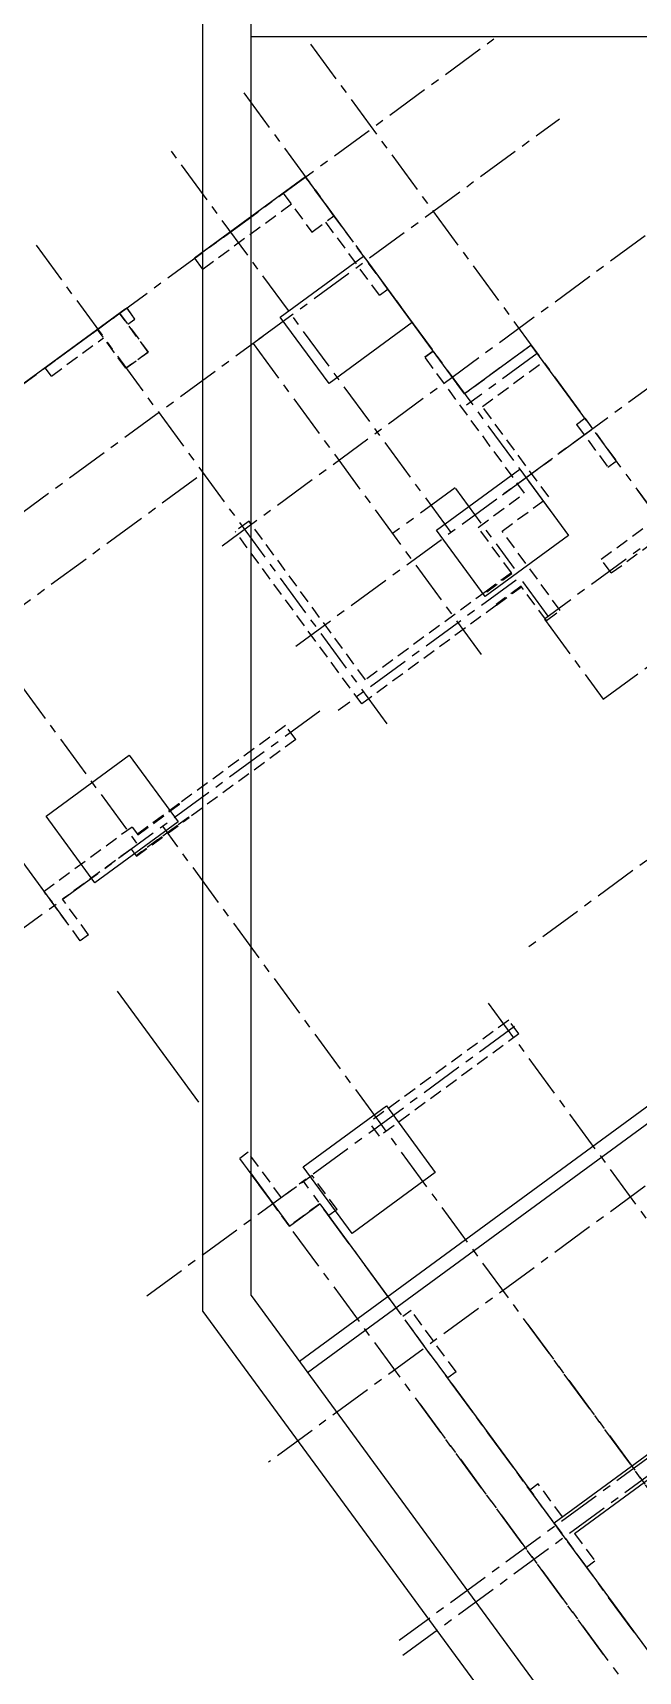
# Model space of a CAD drawing. Header units: millimetres. Extents: x 75184266 to 76346726, y -35077925 to -33679385.
# Drawn here: x 75310809 to 75319607, y -34607154 to -34583339 of the extents above; entities that cross this region are included whole.
import ezdxf

# ---------------------------------------------------------------- set-up
doc = ezdxf.new("R2010")
doc.units = ezdxf.units.MM
doc.header["$LTSCALE"] = 50
doc.header["$MEASUREMENT"] = 0
for name, pattern in [('CENTER', [2, 1.25, -0.25, 0.25, -0.25]), ('HIDDEN2', [0.1875, 0.125, -0.0625]), ('XR-지하3층$0$H', [1.3, 0.8, -0.5])]:
    doc.linetypes.add(name, pattern=pattern)
doc.layers.add('CEN', color=1, linetype='CENTER')
doc.layers.add('건축', color=8, linetype='CONTINUOUS', plot=False)

msp = doc.modelspace()

# ---------------------------------------------------------------- linework, layer by layer
at = {"layer": 'CEN', "ltscale": 10}
for p, q in [((75321852.2, -34589215), (75318243.7, -34591860.5)), ((75318243.7, -34591860.5), (75319098, -34593025.9)), ((75319098, -34593025.9), (75319743.2, -34592552.9)), ((75319707.1, -34600105.9), (75314235.6, -34604117.3)), ((75321415.5, -34602833.7), (75316133.6, -34606706.1)), ((75321531.6, -34603009), (75316156.9, -34606949.4))]:
    msp.add_line(p, q, dxfattribs=at)
for points in [[(75305514.5, -34592221.8), (75317574.4, -34583380.1)], [(75314843.8, -34583502.3), (75327495, -34600758.5)], [(75313876, -34584211.8), (75318337.7, -34590297.5)], [(75314090.6, -34587794.1), (75318461.3, -34584589.8)], [(75316888.3, -34590603.7), (75312787.2, -34585010)], [(75310855.7, -34586426.1), (75315956, -34593382.8)], [(75319708.8, -34586291.5), (75313479.2, -34590858.7)], [(75308114.6, -34592175.4), (75314151.1, -34587749.8)], [(75314010, -34587853.3), (75317327, -34592377.6)], [(75320779, -34587751.2), (75314549.4, -34592318.4)], [(75318140.6, -34587999.2), (75317112.4, -34588753.1)], [(75307662.1, -34588767.5), (75312333.7, -34595139.5)], [(75307045.8, -34594310.5), (75313223, -34589781.8)], [(75316945.3, -34589954.3), (75316038, -34590619.5)], [(75316951.2, -34589962.4), (75317805.6, -34591127.7)], [(75318300.1, -34591819.2), (75317886.2, -34591254.6)], [(75317833.8, -34591293.1), (75315247, -34593189.6)], [(75314979.4, -34593199.8), (75309289.7, -34597371.1)], [(75309388.6, -34593659.3), (75311143.2, -34596052.6)], [(75321142.9, -34594335.2), (75317986.6, -34596649.2)], [(75315871.7, -34599204.2), (75312696.6, -34594873.4)], [(75322531.2, -34604397.7), (75317425, -34597433)], [(75317807.2, -34597785.1), (75312464.8, -34601701.9)], [(75320676.3, -34605757.6), (75315871.7, -34599204.2)], [(75319103.6, -34606910.6), (75313817.1, -34599699.9)], [(75319547.2, -34606585.4), (75314742.6, -34600032)], [(75318005.5, -34602114.7), (75323229.9, -34609240.8)], [(75318384.8, -34604999.9), (75316876.5, -34602942.5)], [(75316432.9, -34603267.7), (75329084.2, -34620523.9)]]:
    msp.add_lwpolyline(points, dxfattribs=at)
at = {"layer": 'CEN', "ltscale": 10, "elevation": 0}
msp.add_lwpolyline([(75317634.2, -34590056.8), (75318924.6, -34589110.8)], dxfattribs=at)
at = {"layer": '건축', "ltscale": 1000}
for p, q in [((75313281.3, -34601924.1), (75313281.6, -34517008)), ((75313981.3, -34601695), (75313981.6, -34517362.8)), ((75313981.3, -34601695), (75342470.4, -34640553.5)), ((75313281.3, -34601924.1), (75342115.6, -34641253.5))]:
    msp.add_line(p, q, dxfattribs=at)
at = {"layer": '건축', "ltscale": 0.5}
for p, q in [((75337921.4, -34583396.9, 0), (75313981.4, -34583396.9, 0)), ((75314772.3, -34585434.4), (75314772.3, -34585434.4)), ((75321783.1, -34597449.4), (75314684.3, -34602653.8)), ((75321901.3, -34597610.7), (75314802.6, -34602815.1))]:
    msp.add_line(p, q, dxfattribs=at)
at = {"layer": '건축', "linetype": 'HIDDEN2', "ltscale": 30}
for p, q in [((75314772.3, -34585434.4), (75313159.4, -34586616.9, 0)), ((75315966.7, -34587063.5, 0), (75314772.3, -34585434.4)), ((75314568, -34585832.2, 0), (75313277.6, -34586778.2, 0)), ((75315845.7, -34587152.2, 0), (75315065.3, -34586087.6, 0)), ((75313159.4, -34586616.9, 0), (75313277.6, -34586778.2, 0)), ((75315845.7, -34587152.2, 0), (75315966.7, -34587063.5, 0)), ((75312484.5, -34587979.7), (75312070.6, -34587415.1)), ((75312161.9, -34588216.2), (75311748.1, -34587651.7)), ((75318052, -34587878.2), (75318229.3, -34588120.2)), ((75316628.9, -34587966.8, 0), (75316507.9, -34588055.4, 0)), ((75311078.7, -34588328.4), (75310990, -34588207.4)), ((75311078.7, -34588328.4), (75310990, -34588207.4)), ((75318711.5, -34589031.5), (75318832.4, -34588942.8)), ((75318711.5, -34589031.5), (75318832.4, -34588942.8)), ((75318711.5, -34589031.5), (75318832.4, -34588942.8)), ((75318711.5, -34589031.5), (75318841.5, -34589208.9)), ((75318832.4, -34588942.8), (75319287.7, -34589563.8)), ((75315642.9, -34592744.3), (75313951.9, -34590437.8)), ((75317763.9, -34591189.3), (75317279.1, -34590528)), ((75315589.1, -34593093.7), (75313750.3, -34590585.6)), ((75318474, -34591735), (75317628.5, -34590581.8)), ((75317401, -34591455.4), (75315642.9, -34592744.3)), ((75318272.4, -34591882.9), (75317911.7, -34591390.9)), ((75317548.8, -34591657), (75315589.1, -34593093.7)), ((75314481.6, -34593409.7), (75312933.2, -34594544.9)), ((75314629.4, -34593611.3), (75314481.6, -34593409.7)), ((75314629.4, -34593611.3), (75313081, -34594746.6)), ((75312251.4, -34594883.6), (75310973.2, -34595820.7)), ((75312238, -34595203.4), (75311242, -34595933.6)), ((75311499.4, -34596538.5), (75310973.2, -34595820.7)), ((75311620.4, -34596449.8), (75311242, -34595933.6)), ((75317725.2, -34597690.2), (75315701, -34599174.3)), ((75317873, -34597891.9), (75317725.2, -34597690.2)), ((75317873, -34597891.9), (75315848.8, -34599375.9)), ((75313938.1, -34599611.2), (75313817.1, -34599699.9)), ((75314423, -34600272.5), (75313938.1, -34599611.2)), ((75314538.5, -34600683.8), (75313817.1, -34599699.9)), ((75314866.5, -34599947.3), (75314423, -34600272.5)), ((75315230.1, -34600443.3), (75314866.5, -34599947.3)), ((75314982.1, -34600358.6), (75314538.5, -34600683.8)), ((75315109.2, -34600532), (75314982.1, -34600358.6)), ((75315230.1, -34600443.3), (75315109.2, -34600532)), ((75316306.2, -34601911.1), (75316185.3, -34601999.8)), ((75316959.6, -34602802.2), (75316306.2, -34601911.1)), ((75316838.6, -34602890.9), (75316185.3, -34601999.8)), ((75316959.6, -34602802.2), (75316838.6, -34602890.9)), ((75318153.9, -34604431.3), (75318033, -34604520)), ((75318384.8, -34604999.9), (75318033, -34604520)), ((75318505.7, -34604911.2), (75318153.9, -34604431.3)), ((75318384.8, -34604999.9), (75318857.8, -34605645)), ((75318683.1, -34605153.1), (75318978.8, -34605556.3)), ((75318978.8, -34605556.3), (75318857.8, -34605645))]:
    msp.add_line(p, q, dxfattribs=at)
at = {"layer": '건축'}
for p, q in [((75311620.4, -34596449.8), (75311499.4, -34596538.5)), ((75320231.6, -34603645.9), (75318384.8, -34604999.9)), ((75318562.2, -34605241.8), (75318384.8, -34604999.9))]:
    msp.add_line(p, q, dxfattribs=at)
at = {"layer": '건축', "linetype": 'XR-지하3층$0$H', "ltscale": 50}
for points in [[(75334007.8, -34609684), (75329993.1, -34604208.1), (75328864, -34605035.8), (75327714, -34603467.2), (75333484.3, -34599236.7), (75328541.4, -34592494.6), (75323920.3, -34595882.5), (75322851.7, -34596665.9), (75321630.7, -34595000.6), (75322699.3, -34594217.1), (75318052, -34587878.2), (75317084.2, -34588587.7), (75314772.3, -34585434.4), (75308385, -34590117.2)], [(75308191.3, -34592026.2), (75314538.5, -34600683.8), (75314982.1, -34600358.6), (75321846.6, -34609721.8), (75321403.1, -34610047), (75324584.1, -34614385.8), (75324886.5, -34614164.1), (75326086.8, -34615801.3), (75325784.3, -34616023), (75326931.4, -34617587.5), (75328129, -34616709.5), (75329045.5, -34617959.6), (75327807.5, -34618867.1), (75328830.4, -34620262.4), (75329269.9, -34619940.1), (75333048.1, -34625093.5), (75332548.1, -34625460.1), (75334865.9, -34628621.5)]]:
    msp.add_lwpolyline(points, dxfattribs=at)
at = {"layer": '건축', "linetype": 'HIDDEN2', "ltscale": 30}
for points in [[(75315186.2, -34585998.9), (75314772.3, -34585434.4), (75314449.8, -34585670.9), (75314863.6, -34586235.5)], [(75317769.8, -34591197.4), (75317763.9, -34591189.3), (75317401, -34591455.4), (75317406.9, -34591463.4)], [(75317911.7, -34591390.9), (75317905.8, -34591382.8), (75317542.9, -34591648.9), (75317548.8, -34591657)], [(75312328.3, -34594988.4), (75312334.2, -34594996.5), (75312939.1, -34594553), (75312933.2, -34594544.9)], [(75312308.9, -34595300.2), (75312314.8, -34595308.3), (75313081, -34594746.6), (75313075.1, -34594738.5)]]:
    msp.add_lwpolyline(points, close=True, dxfattribs=at)
at = {"layer": '건축'}
for points in [[(75315114.7, -34588438.3), (75314405.2, -34587470.5), (75315614.9, -34586583.6), (75316324.4, -34587551.4)], [(75317385.1, -34591535.2), (75316675.6, -34590567.4), (75317885.3, -34589680.5), (75318594.9, -34590648.3)], [(75311711.6, -34595694.7), (75311002.1, -34594727), (75312211.8, -34593840.1), (75312921.3, -34594807.8)], [(75315448.4, -34600791.7), (75314738.9, -34599823.9), (75315948.6, -34598937), (75316658.1, -34599904.8)]]:
    msp.add_lwpolyline(points, close=True, dxfattribs=at)
at = {"layer": '건축', "linetype": 'HIDDEN2', "ltscale": 30, "elevation": 0}
for points in [[(75315845.7, -34587152.2), (75315966.7, -34587063.5)], [(75312264.2, -34587459.3), (75312175.5, -34587338.3)], [(75312264.2, -34587459.3), (75312175.5, -34587338.3)], [(75312293.7, -34587499.6), (75312175.5, -34587338.3)], [(75316507.9, -34588055.4), (75316628.9, -34587966.8)]]:
    msp.add_lwpolyline(points, dxfattribs=at)
at = {"layer": '건축', "linetype": 'HIDDEN2', "ltscale": 30}
for points in [[(75310990, -34588207.4), (75312175.5, -34587338.3)], [(75311748.1, -34587651.7), (75312070.6, -34587415.1), (75312484.5, -34587979.7), (75312161.9, -34588216.2)], [(75312188.9, -34587576.4), (75312293.7, -34587499.6)], [(75311078.7, -34588328.4), (75311836.7, -34587772.6)], [(75318052, -34587878.2), (75317084.2, -34588587.7)], [(75312161.9, -34588216.2), (75312484.5, -34587979.7)], [(75317956.5, -34590031.3), (75316507.9, -34588055.4)], [(75317084.2, -34588587.7), (75316628.9, -34587966.8)], [(75317342.2, -34588770.6), (75318229.3, -34588120.2)], [(75311078.7, -34588328.4), (75310990, -34588207.4)], [(75311078.7, -34588328.4), (75310990, -34588207.4)], [(75318306, -34590085.1), (75317342.2, -34588770.6)], [(75318711.5, -34589031.5), (75319166.7, -34589652.5)], [(75319166.7, -34589652.5), (75319287.7, -34589563.8)], [(75317279.1, -34590528), (75317956.5, -34590031.3)], [(75317628.5, -34590581.8), (75318306, -34590085.1)], [(75313951.9, -34590437.8), (75313750.3, -34590585.6)], [(75319068.2, -34590989.5), (75319769.8, -34590475.1)], [(75319216, -34591191.1), (75319917.6, -34590676.7)], [(75319216, -34591191.1), (75319068.2, -34590989.5)], [(75317401, -34591455.4), (75317406.9, -34591463.4), (75317769.8, -34591197.4), (75317763.9, -34591189.3)], [(75317911.7, -34591390.9), (75317905.8, -34591382.8), (75317542.9, -34591648.9), (75317548.8, -34591657)], [(75318272.4, -34591882.9), (75318474, -34591735)], [(75312933.2, -34594544.9), (75312939.1, -34594553), (75312334.2, -34594996.5), (75312328.3, -34594988.4)], [(75312308.9, -34595300.2), (75313075.1, -34594738.5), (75313081, -34594746.6)], [(75312251.4, -34594883.6), (75312328.3, -34594988.4)], [(75312238, -34595203.4), (75312308.9, -34595300.2)], [(75315848.8, -34599375.9), (75315701, -34599174.3)]]:
    msp.add_lwpolyline(points, dxfattribs=at)
at = {"layer": '건축'}
msp.add_lwpolyline([(75318683.1, -34605153.1), (75321497.7, -34603089.6)], dxfattribs=at)

doc.saveas('drawing.dxf')
